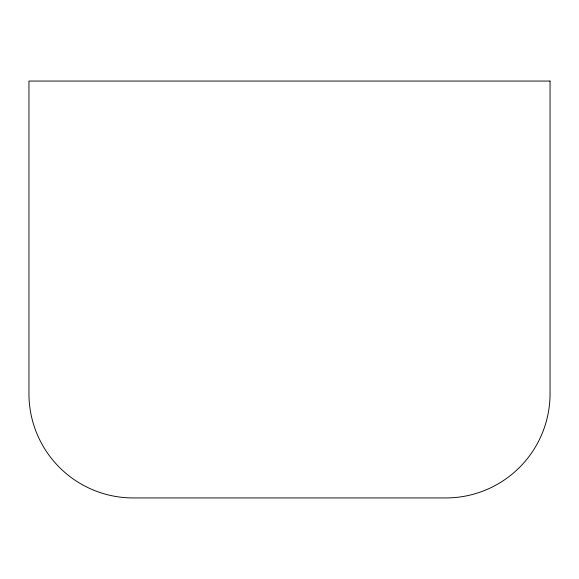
<?xml version="1.0" encoding="UTF-8"?>
<svg xmlns="http://www.w3.org/2000/svg" width="579" height="579" viewBox="0 0 579 579"><rect width="100%" height="100%" fill="white"/><g stroke="black" fill="none" stroke-linecap="round" stroke-linejoin="round"><path stroke-width="0.87" d="M550.05 81.06L28.95 81.06L28.95 393.72A104.22 104.22 0 0 0 133.17 497.94L445.83 497.94A104.22 104.22 0 0 0 550.05 393.72L550.05 81.06"/></g></svg>
